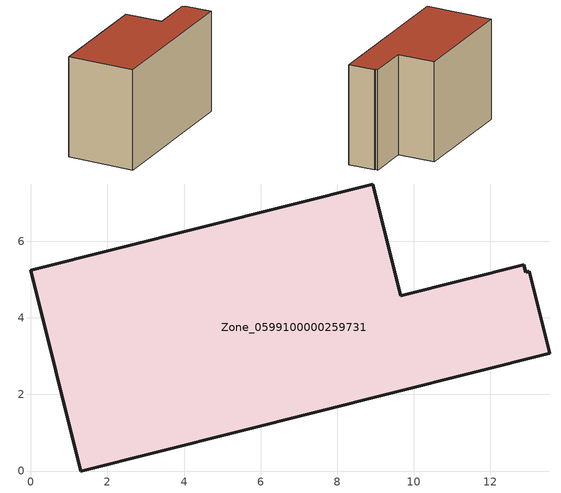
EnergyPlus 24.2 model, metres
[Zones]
Zone_0599100000259731
 floor ground (C_G): 13.01,5.21 13.55,3.08 1.31,0 0,5.24 8.93,7.49 9.66,4.58 12.86,5.39 12.92,5.18 z0
 wall outside (C_F): 1.31,0 13.55,3.08 13.01,5.21 12.92,5.18 12.86,5.39 9.66,4.58 8.93,7.49 0,5.24 1.31,0 z0:8.08
 roof outside (C_R): 13.55,3.08 13.01,5.21 12.92,5.18 12.86,5.39 9.66,4.58 8.93,7.49 0,5.24 1.31,0 z8.08
[BUILDING]
Pand.0599100000259731: North Axis=0; Terrain=City; Loads Convergence Tolerance Value=0.04; Temperature Convergence Tolerance Value=0.4; Solar Distribution=FullExterior; Maximum Number of Warmup Days=25; Minimum Number of Warmup Days=1
[Site:Location]
Rotterdam.The.Hague.AP_ZH_NLD Design_Conditions: Latitude=51.96; Longitude=4.45; Time Zone=1; Elevation=-4.5
[SITE:GROUNDTEMPERATURE:BUILDINGSURFACE]
18, 18, 18, 18, 18, 18, 18, 18, 18, 18, 18, 18
[MATERIAL] Thermal Absorptance=0.9; Solar Absorptance=0.7; Visible Absorptance=0.7
Name | Roughness | Thickness | Conductivity | Density | Specific Heat
G.TI.1975-1991 | MediumSmooth | 0.15 | 0.288461 | 540 | 1210
F.TI.1975-1991 | Rough | 0.3 | 0.230769 | 1920 | 840
R.TI.1975-1991 | MediumRough | 0.2 | 0.153846 | 1500 | 1000
[CONSTRUCTION]
C_G: G.TI.1975-1991
C_F: F.TI.1975-1991
C_R: R.TI.1975-1991
[ZONE]
Zone_0599100000259731: Type=1; Multiplier=1; Ceiling Height=Autocalculate; Volume=Autocalculate; Floor Area=autocalculate; Part of Total Floor Area=Yes
[ZONEINFILTRATION:DESIGNFLOWRATE]
Infil_Zone_0599100000259731: Zone or ZoneList or Space or SpaceList=Zone_0599100000259731; Schedule=AlwaysOn; Design Flow Rate Calculation Method=Flow/Area; Flow Rate per Floor Area=0.003; Constant Term Coefficient=1; Temperature Term Coefficient=0; Velocity Term Coefficient=0; Velocity Squared Term Coefficient=0
[HVACTEMPLATE:ZONE:IDEALLOADSAIRSYSTEM]
Zone_0599100000259731: Maximum Heating Supply Air Temperature=50; Minimum Cooling Supply Air Temperature=13; Maximum Heating Supply Air Humidity Ratio=0.0156; Minimum Cooling Supply Air Humidity Ratio=0.0077; Heating Limit=NoLimit; Cooling Limit=NoLimit; Dehumidification Control Type=ConstantSensibleHeatRatio; Cooling Sensible Heat Ratio=0.7; Dehumidification Setpoint=60; Humidification Control Type=None; Humidification Setpoint=30; Outdoor Air Method=None; Outdoor Air Flow Rate per Person=0.00944; Outdoor Air Flow Rate per Zone Floor Area=0; Outdoor Air Flow Rate per Zone=0; Demand Controlled Ventilation Type=None; Outdoor Air Economizer Type=NoEconomizer; Heat Recovery Type=None; Sensible Heat Recovery Effectiveness=0.7; Latent Heat Recovery Effectiveness=0.65
[ZONECONTROL:THERMOSTAT]
ThermostatControl_Zone_0599100000259731: Zone or ZoneList=Zone_0599100000259731; Control Type Schedule=DualSetpointControlType; Control 1=Thermostat_Zone_0599100000259731; Temperature Difference Between Cutout And Setpoint=0
[THERMOSTATSETPOINT:DUALSETPOINT]
Thermostat_Zone_0599100000259731: Heating Setpoint Temperature Schedule=HeatingSetpoint_Zone_0599100000259731; Cooling Setpoint Temperature Schedule=CoolingSetpoint_Zone_0599100000259731
[SCHEDULE:COMPACT]
HeatingSetpoint_Zone_0599100000259731: Through: 12/31, For: AllDays, Until: 24:00, 21
CoolingSetpoint_Zone_0599100000259731: Through: 12/31, For: AllDays, Until: 24:00, 24
DualSetpointControlType: Through: 12/31, For: AllDays, Until: 24:00, 4
AlwaysOn: Through: 12/31, For: AllDays, Until: 24:00, 1
